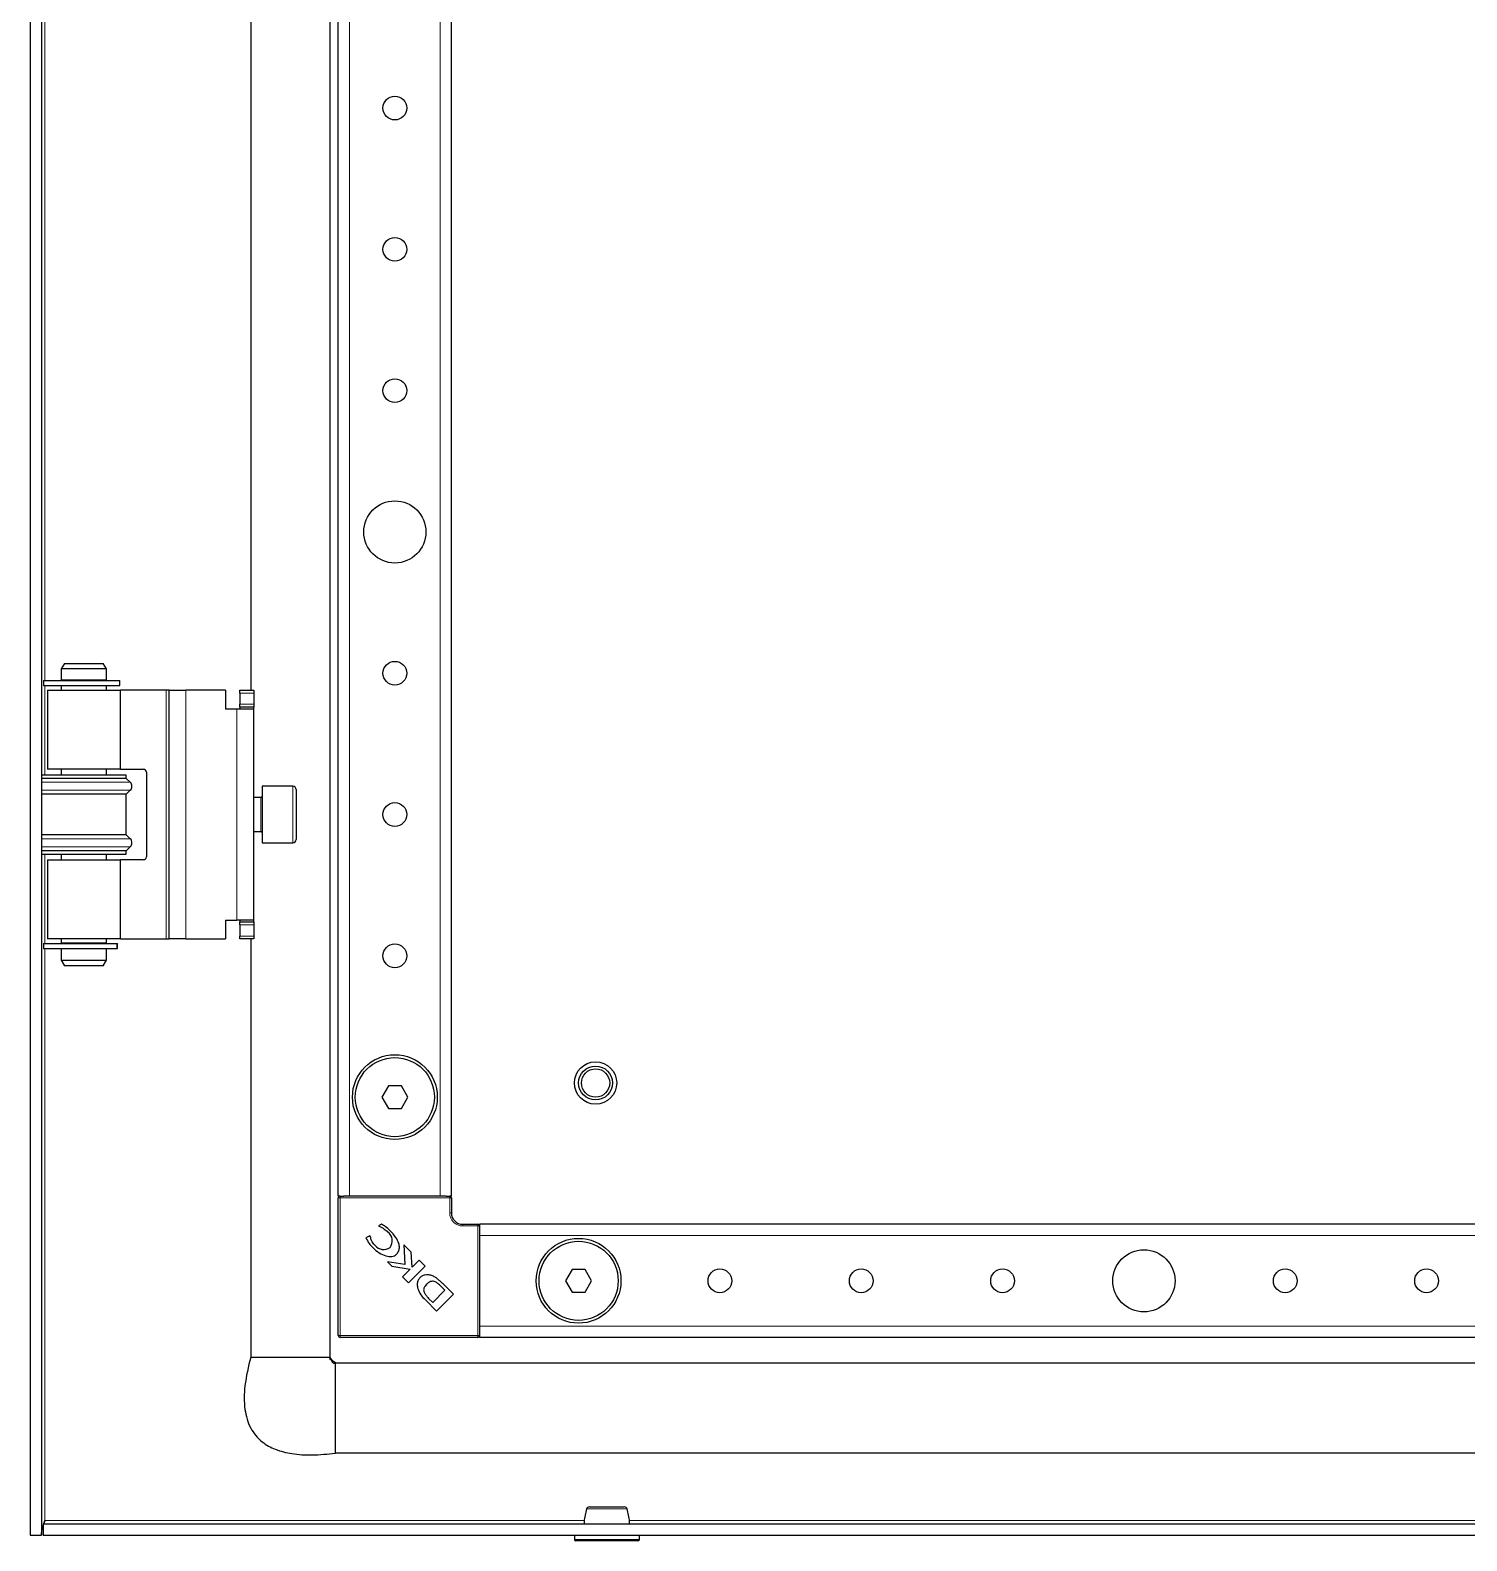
# Model space of a CAD drawing. Header units: millimetres. Extents: x -1114 to 2940, y -1920 to 1219.
# Drawn here: x -769.4 to -515.3, y -1099.7 to -832.4 of the extents above; entities that cross this region are included whole.
import ezdxf

# ---------------------------------------------------------------- set-up
doc = ezdxf.new("R2010")
doc.units = ezdxf.units.MM

msp = doc.modelspace()

# ---------------------------------------------------------------- linework, layer by layer
at = {"color": 7, "linetype": 'Continuous', "lineweight": 25}
for p, q in [((-769.44, 656.28), (-769.44, -1098.72)), ((-767.44, 656.28), (-767.44, -1098.72)), ((-716.44, 624.78), (-716.44, -1067.22)), ((-714.94, -1038.72), (-714.94, 596.28)), ((-694.94, -1038.72), (-694.94, 596.28)), ((-730.44, -518.22), (-730.44, -949.22)), ((-763.36, -944.47), (-763.94, -945.47)), ((-763.94, -945.47), (-763.94, -947.47)), ((-760.47, -945.47), (-763.94, -945.47)), ((-763.36, -944.47), (-760.39, -944.47)), ((-755.94, -945.47), (-760.47, -945.47)), ((-760.39, -944.47), (-756.52, -944.47)), ((-755.94, -945.47), (-756.52, -944.47)), ((-755.94, -947.47), (-755.94, -945.47)), ((-767.09, -947.52), (-767.09, -948.42)), ((-767.09, -947.52), (-753.62, -947.52)), ((-767.09, -948.42), (-753.62, -948.42)), ((-755.94, -947.47), (-763.94, -947.47)), ((-763.94, -948.47), (-763.94, -949.22)), ((-755.94, -948.47), (-763.94, -948.47)), ((-763.44, -947.47), (-763.44, -947.52)), ((-763.44, -948.42), (-763.44, -948.47)), ((-756.44, -947.52), (-756.44, -947.47)), ((-756.44, -948.47), (-756.44, -948.42)), ((-755.94, -949.22), (-755.94, -948.47)), ((-753.62, -947.52), (-753.57, -947.52)), ((-753.62, -948.42), (-753.57, -948.42)), ((-753.57, -948.42), (-753.57, -947.52)), ((-766.39, -949.22), (-766.39, -963.22)), ((-766.39, -949.22), (-753.49, -949.22)), ((-753.49, -963.22), (-753.49, -949.22)), ((-745.39, -949.22), (-753.49, -949.22)), ((-744.89, -949.22), (-745.39, -949.22)), ((-744.89, -993.22), (-744.89, -949.22)), ((-744.89, -949.22), (-741.89, -949.22)), ((-734.89, -949.22), (-741.89, -949.22)), ((-734.89, -949.22), (-734.89, -952.52)), ((-732.39, -949.22), (-729.89, -949.22)), ((-732.39, -949.72), (-732.39, -949.22)), ((-732.39, -949.72), (-732.39, -951.72)), ((-729.89, -949.22), (-729.89, -949.72)), ((-729.89, -949.72), (-729.89, -951.72)), ((-734.89, -952.52), (-732.89, -952.52)), ((-732.89, -952.52), (-729.89, -952.52)), ((-732.39, -952.22), (-732.39, -951.72)), ((-729.89, -952.22), (-732.39, -952.22)), ((-732.39, -952.22), (-732.39, -952.52)), ((-729.89, -951.72), (-729.89, -952.22)), ((-729.89, -952.52), (-729.89, -952.22)), ((-729.89, -989.92), (-729.89, -952.52)), ((-767.44, -964.22), (-752.44, -964.22)), ((-752.44, -964.82), (-767.44, -964.82)), ((-753.49, -963.22), (-766.39, -963.22)), ((-763.94, -963.22), (-763.94, -964.22)), ((-755.94, -964.22), (-755.94, -963.22)), ((-753.49, -963.22), (-749.39, -963.22)), ((-752.44, -964.82), (-752.44, -964.22)), ((-751.74, -965.5), (-752.44, -964.82)), ((-748.89, -963.72), (-748.89, -978.72)), ((-752.44, -967.62), (-751.74, -966.93)), ((-722.99, -966.22), (-728.39, -966.22)), ((-728.39, -966.22), (-728.39, -971.22)), ((-722.39, -966.82), (-722.39, -971.22)), ((-752.44, -967.62), (-767.44, -967.62)), ((-752.44, -974.82), (-752.44, -967.62)), ((-728.64, -968.22), (-729.89, -968.22)), ((-728.39, -971.22), (-728.39, -976.22)), ((-722.39, -971.22), (-722.39, -975.62)), ((-752.44, -974.82), (-767.44, -974.82)), ((-751.74, -975.5), (-752.44, -974.82)), ((-729.89, -974.22), (-728.64, -974.22)), ((-752.44, -977.62), (-767.44, -977.62)), ((-752.44, -977.62), (-751.74, -976.93)), ((-752.44, -978.22), (-752.44, -977.62)), ((-728.39, -976.22), (-722.99, -976.22)), ((-767.44, -978.22), (-752.44, -978.22)), ((-766.39, -979.22), (-766.39, -993.22)), ((-766.39, -979.22), (-753.49, -979.22)), ((-763.94, -978.22), (-763.94, -979.22)), ((-755.94, -979.22), (-755.94, -978.22)), ((-753.49, -993.22), (-753.49, -979.22)), ((-749.39, -979.22), (-753.49, -979.22)), ((-734.89, -989.92), (-732.89, -989.92)), ((-734.89, -989.92), (-734.89, -993.22)), ((-729.89, -989.92), (-732.89, -989.92)), ((-732.39, -989.92), (-732.39, -990.22)), ((-732.39, -990.22), (-729.89, -990.22)), ((-732.39, -990.72), (-732.39, -990.22)), ((-732.39, -990.72), (-732.39, -992.72)), ((-729.89, -990.22), (-729.89, -989.92)), ((-729.89, -990.22), (-729.89, -990.72)), ((-729.89, -990.72), (-729.89, -992.72)), ((-767.09, -994.02), (-767.09, -994.92)), ((-767.09, -994.02), (-754.1, -994.02)), ((-753.49, -993.22), (-766.39, -993.22)), ((-763.94, -993.22), (-763.94, -993.97)), ((-755.94, -993.97), (-763.94, -993.97)), ((-763.44, -993.97), (-763.44, -994.02)), ((-756.44, -994.02), (-756.44, -993.97)), ((-755.94, -993.97), (-755.94, -993.22)), ((-754.1, -994.02), (-754.02, -994.02)), ((-754.02, -994.92), (-754.02, -994.02)), ((-754.02, -994.02), (-754, -994.02)), ((-754, -994.92), (-754, -994.02)), ((-753.49, -993.22), (-745.39, -993.22)), ((-745.39, -993.22), (-744.89, -993.22)), ((-741.89, -993.22), (-744.89, -993.22)), ((-741.89, -993.22), (-734.89, -993.22)), ((-732.39, -993.22), (-732.39, -992.72)), ((-729.89, -993.22), (-732.39, -993.22)), ((-730.44, -993.22), (-730.44, -1067.22)), ((-729.89, -992.72), (-729.89, -993.22)), ((-767.09, -994.92), (-754.1, -994.92)), ((-763.94, -994.97), (-763.94, -996.97)), ((-755.94, -994.97), (-763.94, -994.97)), ((-763.44, -994.92), (-763.44, -994.97)), ((-756.44, -994.97), (-756.44, -994.92)), ((-755.94, -996.97), (-755.94, -994.97)), ((-754.1, -994.92), (-754.02, -994.92)), ((-754.02, -994.92), (-754, -994.92)), ((-763.94, -996.97), (-763.36, -997.97)), ((-763.94, -996.97), (-755.94, -996.97)), ((-756.52, -997.97), (-763.36, -997.97)), ((-756.52, -997.97), (-755.94, -996.97)), ((-706.09, -1019.22), (-707.25, -1021.22)), ((-703.78, -1019.22), (-706.09, -1019.22)), ((-702.63, -1021.22), (-703.78, -1019.22)), ((-707.25, -1021.22), (-706.09, -1023.22)), ((-706.09, -1023.22), (-703.78, -1023.22)), ((-703.78, -1023.22), (-702.63, -1021.22)), ((-714.64, -1038.72), (-714.94, -1038.72)), ((-714.94, -1063.42), (-714.94, -1039.02)), ((-714.64, -1038.72), (-713.99, -1038.72)), ((-712.94, -1038.72), (-713.99, -1038.72)), ((-696.94, -1038.72), (-712.94, -1038.72)), ((-695.89, -1038.72), (-696.94, -1038.72)), ((-695.89, -1038.72), (-695.24, -1038.72)), ((-694.94, -1038.72), (-695.24, -1038.72)), ((-694.94, -1039.02), (-694.94, -1041.72)), ((-707.31, -1043.72), (-707.82, -1043.97)), ((-707.82, -1043.97), (-707.71, -1044.08)), ((-692.94, -1043.72), (-690.24, -1043.72)), ((-409.94, -1043.72), (-689.94, -1043.72)), ((-689.94, -1043.72), (-689.94, -1044.02)), ((-689.94, -1044.02), (-689.94, -1044.66)), ((-689.94, -1044.66), (-689.94, -1045.72)), ((-709.39, -1045.78), (-710.08, -1046.11)), ((-709.26, -1045.92), (-709.39, -1045.78)), ((-703.35, -1047.35), (-703.17, -1050.82)), ((-702.07, -1048.63), (-703.35, -1047.35)), ((-689.94, -1045.72), (-689.94, -1061.72)), ((-706.27, -1050.35), (-705.47, -1051.14)), ((-703.17, -1050.82), (-706.27, -1050.35)), ((-701.89, -1051.29), (-702.07, -1048.63)), ((-700.65, -1050.05), (-701.89, -1051.29)), ((-699.59, -1051.11), (-700.65, -1050.05)), ((-705.47, -1051.14), (-702.21, -1051.63)), ((-702.21, -1051.63), (-703.6, -1053.02)), ((-703.6, -1053.02), (-702.55, -1054.07)), ((-702.55, -1054.07), (-699.59, -1051.11)), ((-673.59, -1051.72), (-674.75, -1053.72)), ((-671.28, -1051.72), (-673.59, -1051.72)), ((-670.13, -1053.72), (-671.28, -1051.72)), ((-698.25, -1057.55), (-696.07, -1055.37)), ((-696.07, -1055.37), (-696.75, -1054.71)), ((-696.48, -1054.22), (-696.49, -1054.2)), ((-694.59, -1056.11), (-696.48, -1054.22)), ((-674.75, -1053.72), (-673.59, -1055.72)), ((-671.28, -1055.72), (-670.13, -1053.72)), ((-699.54, -1057.08), (-697.55, -1059.07)), ((-698.99, -1056.83), (-698.25, -1057.55)), ((-697.55, -1059.07), (-694.59, -1056.11)), ((-673.59, -1055.72), (-671.28, -1055.72)), ((-690.24, -1063.72), (-714.64, -1063.72)), ((-689.94, -1061.72), (-689.94, -1062.77)), ((-689.94, -1062.77), (-689.94, -1063.42)), ((-689.94, -1063.42), (-689.94, -1063.72)), ((-409.94, -1063.72), (-689.94, -1063.72)), ((-715.44, -1068.22), (-409.34, -1068.22)), ((-282.44, -1084.22), (-715.44, -1084.22)), ((-767.14, -1096.72), (-276.74, -1096.72)), ((-767.14, -1096.72), (-767.14, -1098.72)), ((-767.04, -1096.72), (-766.84, -1096.12)), ((-769.44, -1098.72), (-767.44, -1098.72)), ((-767.14, -1098.72), (-276.74, -1098.72)), ((-673.19, -1098.72), (-673.19, -1099.47)), ((-670.45, -1099.72), (-672.94, -1099.72)), ((-661.94, -1099.72), (-670.45, -1099.72)), ((-661.69, -1099.47), (-661.69, -1098.72))]:
    msp.add_line(p, q, dxfattribs=at)
at = {"color": 8, "linetype": 'Continuous', "lineweight": 18}
for p, q in [((-712.94, -1038.72), (-712.94, 596.28)), ((-696.94, -1038.72), (-696.94, 596.28)), ((-766.84, -947.52), (-766.84, -519.92)), ((-766.84, -964.22), (-766.84, -948.42)), ((-753.62, -947.52), (-753.62, -948.42)), ((-745.39, -949.22), (-745.39, -993.22)), ((-741.89, -993.22), (-741.89, -949.22)), ((-729.89, -949.72), (-732.39, -949.72)), ((-732.89, -989.92), (-732.89, -952.52)), ((-732.39, -951.72), (-729.89, -951.72)), ((-751.74, -965.5), (-767.44, -965.5)), ((-751.74, -966.93), (-767.44, -966.93)), ((-722.99, -971.22), (-722.99, -966.22)), ((-728.64, -974.22), (-728.64, -968.22)), ((-722.99, -976.22), (-722.99, -971.22)), ((-751.74, -975.5), (-767.44, -975.5)), ((-751.74, -976.93), (-767.44, -976.93)), ((-766.84, -994.02), (-766.84, -978.22)), ((-729.89, -990.72), (-732.39, -990.72)), ((-754.1, -994.02), (-754.1, -994.92)), ((-732.39, -992.72), (-729.89, -992.72)), ((-766.84, -1096.12), (-766.84, -994.92)), ((-714.94, -1039.02), (-714.64, -1039.02)), ((-714.64, -1038.72), (-714.64, -1039.02)), ((-714.64, -1039.02), (-714.64, -1063.42)), ((-695.24, -1039.02), (-714.64, -1039.02)), ((-695.24, -1038.72), (-695.24, -1039.02)), ((-695.24, -1041.72), (-695.24, -1039.02)), ((-695.24, -1039.02), (-694.94, -1039.02)), ((-694.94, -1041.72), (-695.24, -1041.72)), ((-692.94, -1043.72), (-692.94, -1044.02)), ((-690.24, -1044.02), (-692.94, -1044.02)), ((-690.24, -1043.72), (-690.24, -1044.02)), ((-690.24, -1063.42), (-690.24, -1044.02)), ((-690.24, -1044.02), (-689.94, -1044.02)), ((-409.94, -1045.72), (-689.94, -1045.72)), ((-714.64, -1063.42), (-714.94, -1063.42)), ((-714.64, -1063.42), (-690.24, -1063.42)), ((-714.64, -1063.42), (-714.64, -1063.72)), ((-690.24, -1063.42), (-690.24, -1063.72)), ((-690.24, -1063.42), (-689.94, -1063.42)), ((-409.94, -1061.72), (-689.94, -1061.72)), ((-671.41, -1096.12), (-766.84, -1096.12)), ((-380.41, -1096.12), (-663.47, -1096.12)), ((-673.19, -1099.47), (-670.58, -1099.47)), ((-670.58, -1099.47), (-661.69, -1099.47))]:
    msp.add_line(p, q, dxfattribs=at)
at = {"color": 7, "linetype": 'Continuous', "lineweight": 25}
for centre, radius in [((-704.94, -846.22), 2.1), ((-704.94, -871.22), 2.1), ((-704.94, -896.22), 2.1), ((-704.94, -921.22), 5.5), ((-704.94, -946.22), 2.1), ((-704.94, -971.22), 2.1), ((-704.94, -996.22), 2.1), ((-704.94, -1021.22), 7.5), ((-704.94, -1021.22), 7), ((-669.44, -1018.72), 3.75), ((-669.44, -1018.72), 3), ((-669.44, -1018.72), 2.5), ((-672.44, -1053.72), 7.5), ((-672.44, -1053.72), 7), ((-572.44, -1053.72), 5.5), ((-647.44, -1053.72), 2.1), ((-622.44, -1053.72), 2.1), ((-597.44, -1053.72), 2.1), ((-547.44, -1053.72), 2.1), ((-522.44, -1053.72), 2.1)]:
    msp.add_circle(centre, radius, dxfattribs=at)
for centre, radius, start, end in [((-749.39, -963.72), 0.5, 0, 90), ((-752.44, -966.22), 1, 314.427, 45.573), ((-722.99, -966.82), 0.6, 0, 90), ((-728.64, -967.97), 0.25, 270, 0), ((-752.44, -976.22), 1, 314.427, 45.573), ((-728.64, -974.47), 0.25, 0, 90), ((-722.99, -975.62), 0.6, 270, 0), ((-749.39, -978.72), 0.5, 270, 0), ((-714.64, -1039.02), 0.3, 90, 180), ((-695.24, -1039.02), 0.3, 0, 90), ((-692.94, -1041.72), 2, 180, 270), ((-690.24, -1044.02), 0.3, 0, 90), ((-706.94, -1046.21), 1.97, 218.454, 305.887), ((-707.34, -1046.64), 1.94, 323.3097, 52.3464), ((-696.33, -1053.42), 4.87, 200.3445, 228.7777), ((-694.52, -1052.64), 6.12, 216.9888, 223.0744), ((-714.64, -1063.42), 0.3, 180, 270), ((-690.24, -1063.42), 0.3, 270, 0), ((-670.55, -1094.22), 0.5, 89.9637, 164.834), ((-664.33, -1094.22), 0.5, 15.2465, 90.046), ((-672.94, -1099.47), 0.25, 180, 270), ((-661.94, -1099.47), 0.25, 270, 0)]:
    msp.add_arc(centre, radius, start, end, dxfattribs=at)
at = {"color": 8, "linetype": 'Continuous', "lineweight": 18}
msp.add_arc((-692.94, -1041.72), 2.3, 180, 270, dxfattribs=at)
at = {"color": 7, "linetype": 'Continuous', "lineweight": 25}
for points, knots in [([(-707.71, -1044.08), (-707.4, -1044.22), (-706.83, -1044.48), (-706.37, -1044.91), (-706.16, -1045.11)], [0, 0, 0, 0, 0.547643, 1, 1, 1, 1]), ([(-705.8, -1044.82), (-706.07, -1044.58), (-706.53, -1044.15), (-707.08, -1043.85), (-707.31, -1043.72)], [0, 0, 0, 0, 0.577653, 1, 1, 1, 1]), ([(-704.68, -1049.05), (-704.54, -1048.89), (-704.26, -1048.55), (-704.09, -1047.86), (-704.22, -1046.98), (-704.79, -1045.91), (-705.43, -1045.22), (-705.8, -1044.82)], [0, 0, 0, 0, 0.130532, 0.266031, 0.423997, 0.666819, 1, 1, 1, 1]), ([(-710.08, -1046.11), (-709.9, -1046.45), (-709.56, -1047.08), (-709.07, -1047.61), (-708.85, -1047.85)], [0, 0, 0, 0, 0.5368, 1, 1, 1, 1]), ([(-708.49, -1047.43), (-708.7, -1047.17), (-709.08, -1046.72), (-709.2, -1046.16), (-709.26, -1045.92)], [0, 0, 0, 0, 0.5796082, 1, 1, 1, 1]), ([(-708.85, -1047.85), (-708.47, -1048.18), (-707.78, -1048.79), (-706.61, -1049.34), (-705.67, -1049.48), (-705.02, -1049.33), (-704.79, -1049.14), (-704.68, -1049.05)], [0, 0, 0, 0, 0.315674, 0.58952, 0.813199, 0.909026, 1, 1, 1, 1]), ([(-697.82, -1053.07), (-698.03, -1052.96), (-698.42, -1052.75), (-699.05, -1052.64), (-699.64, -1052.67), (-700.18, -1052.87), (-700.61, -1053.23), (-700.91, -1053.75), (-701.02, -1054.4), (-700.94, -1054.86), (-700.89, -1055.11)], [0, 0, 0, 0, 0.138091, 0.265455, 0.384013, 0.496103, 0.605759, 0.71979, 0.847662, 1, 1, 1, 1]), ([(-699.32, -1054.34), (-699.41, -1054.44), (-699.58, -1054.61), (-699.76, -1054.89), (-699.85, -1055.16), (-699.85, -1055.49), (-699.7, -1055.89), (-699.51, -1056.17), (-699.41, -1056.33)], [0, 0, 0, 0, 0.176808, 0.319231, 0.43938, 0.552395, 0.749205, 1, 1, 1, 1]), ([(-696.75, -1054.71), (-696.95, -1054.52), (-697.31, -1054.17), (-697.85, -1053.84), (-698.3, -1053.78), (-698.64, -1053.85), (-699, -1054.04), (-699.21, -1054.23), (-699.32, -1054.34)], [0, 0, 0, 0, 0.274676, 0.503042, 0.607381, 0.716579, 0.843412, 1, 1, 1, 1]), ([(-696.98, -1053.75), (-697.13, -1053.61), (-697.4, -1053.37), (-697.69, -1053.16), (-697.82, -1053.07)], [0, 0, 0, 0, 0.55183, 1, 1, 1, 1]), ([(-696.49, -1054.2), (-696.57, -1054.13), (-696.73, -1053.97), (-696.9, -1053.82), (-696.98, -1053.75)], [0, 0, 0, 0, 0.486421, 1, 1, 1, 1]), ([(-730.44, -1067.22), (-730.85, -1068.9), (-731.58, -1071.94), (-731.67, -1076.25), (-730.7, -1079.8), (-728.65, -1082.25), (-726.01, -1083.68), (-722.99, -1084.42), (-719.39, -1084.62), (-716.82, -1084.36), (-715.44, -1084.22)], [0, 0, 0, 0, 0.1760674, 0.3182248, 0.4355964, 0.5434819, 0.6338893, 0.7371517, 0.8581828, 1, 1, 1, 1]), ([(-717.42, -1067.22), (-717.12, -1067.22), (-716.67, -1067.22), (-716.58, -1067.22), (-716.55, -1067.22)], [0, 0, 0, 0, 0.649139, 1, 1, 1, 1]), ([(-715.44, -1068.38), (-715.54, -1068.37), (-715.68, -1068.35), (-715.83, -1068.28), (-715.92, -1068.22), (-715.97, -1068.16), (-716.01, -1068.08), (-716.04, -1068.01), (-716.11, -1067.84), (-716.28, -1067.76), (-716.43, -1067.53), (-716.46, -1067.33), (-716.48, -1067.22)], [0, 0, 0, 0, 0.146823, 0.202041, 0.247643, 0.28691, 0.323569, 0.360785, 0.40083, 0.628513, 0.79432, 1, 1, 1, 1]), ([(-715.44, -1068.22), (-715.66, -1068.07), (-716.07, -1067.8), (-716.32, -1067.4), (-716.44, -1067.22)], [0, 0, 0, 0, 0.556114, 1, 1, 1, 1]), ([(-715.44, -1084.22), (-715.44, -1084.19), (-715.44, -1084.12), (-715.44, -1083.48), (-715.44, -1082.02), (-715.44, -1079.83), (-715.44, -1077.82), (-715.44, -1076.22), (-715.44, -1074.61), (-715.44, -1072.61), (-715.44, -1070.43), (-715.44, -1068.92), (-715.44, -1068.52), (-715.44, -1068.38)], [0, 0, 0, 0, 0.069165, 0.1363, 0.267291, 0.398282, 0.465417, 0.534583, 0.603748, 0.670883, 0.801874, 0.932865, 1, 1, 1, 1]), ([(-671.03, -1094.07), (-671.22, -1094.81), (-671.44, -1095.67), (-671.46, -1096.59), (-671.46, -1096.72)], [0, 0, 0, 0, 0.8581504, 1, 1, 1, 1]), ([(-670.51, -1093.72), (-670.52, -1093.72), (-670.57, -1093.72), (-670.29, -1093.72), (-669.77, -1093.72), (-669.05, -1093.72), (-668.2, -1093.72), (-667.13, -1093.72), (-666.11, -1093.72), (-665.22, -1093.72), (-664.61, -1093.72), (-664.32, -1093.72), (-664.36, -1093.72), (-664.37, -1093.72)], [0, 0, 0, 0, 0.03384, 0.141254, 0.248698, 0.315774, 0.423314, 0.530846, 0.63821, 0.745706, 0.853372, 0.960917, 1, 1, 1, 1]), ([(-663.42, -1096.72), (-663.42, -1096.59), (-663.44, -1095.67), (-663.66, -1094.81), (-663.85, -1094.07)], [0, 0, 0, 0, 0.14185, 1, 1, 1, 1]), ([(-767.44, -1098.72), (-767.41, -1098.28), (-767.38, -1097.72), (-767.18, -1097.16), (-767.14, -1097.04)], [0, 0, 0, 0, 0.773459, 1, 1, 1, 1])]:
    msp.add_open_spline(points, degree=3, knots=knots, dxfattribs=at)
for points in [[(-730.44, -1067.22), (-730.4, -1067.22), (-730.31, -1067.22), (-729.74, -1067.22), (-729.46, -1067.22)], [(-729.46, -1067.22), (-729.13, -1067.22), (-728.47, -1067.22), (-727.49, -1067.22), (-727.01, -1067.22)], [(-727.01, -1067.22), (-726.45, -1067.22), (-725.32, -1067.22), (-724.07, -1067.22), (-723.44, -1067.22)], [(-723.44, -1067.22), (-722.81, -1067.22), (-721.56, -1067.22), (-720.43, -1067.22), (-719.87, -1067.22)], [(-719.87, -1067.22), (-719.38, -1067.22), (-718.41, -1067.22), (-717.75, -1067.22), (-717.42, -1067.22)], [(-766.84, -1096.12), (-766.86, -1096.2), (-766.91, -1096.35), (-766.99, -1096.55), (-767.06, -1096.69), (-767.11, -1096.71), (-767.14, -1096.72)]]:
    msp.add_open_spline(points, degree=3, dxfattribs=at)
at = {"color": 8, "linetype": 'Continuous', "lineweight": 18}
msp.add_open_spline([(-663.89, -1094.09), (-663.88, -1094.09), (-663.83, -1094.09), (-664.17, -1094.09), (-664.88, -1094.09), (-665.9, -1094.09), (-667.09, -1094.09), (-668.31, -1094.09), (-669.3, -1094.09), (-670.13, -1094.09), (-670.73, -1094.09), (-671.06, -1094.09), (-671, -1094.09), (-670.99, -1094.09)], degree=3, knots=[0, 0, 0, 0, 0.0388907, 0.1463802, 0.2539733, 0.3613829, 0.4686814, 0.5761648, 0.6836647, 0.7507067, 0.858068, 0.965424, 1, 1, 1, 1], dxfattribs=at)

doc.saveas('drawing.dxf')
